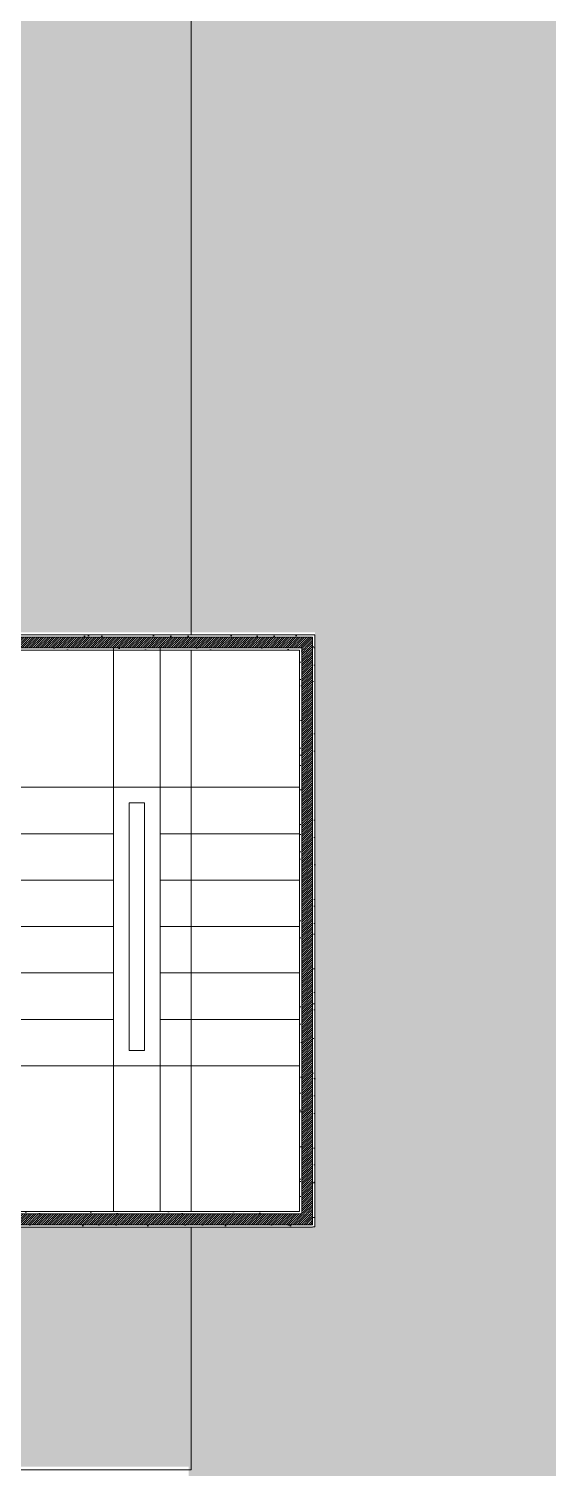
# Model space of a CAD drawing. Header units: millimetres. Extents: x 141848 to 1648660, y -821378 to -151356.
# Drawn here: x 244578 to 247932, y -253406 to -244105 of the extents above; entities that cross this region are included whole.
import ezdxf

# ---------------------------------------------------------------- set-up
doc = ezdxf.new("R2010")
doc.units = ezdxf.units.MM
doc.header["$MEASUREMENT"] = 0
doc.linetypes.add('Wipeout_Contour', pattern=[1000, 0, -1000])
for name, color, linetype in [('ASSIETTE', 7, 'Continuous'), ('Sols_ Dalles', 7, 'Continuous'), ('Structure - Murs extérieurs', 7, 'Continuous')]:
    doc.layers.add(name, color=color, linetype=linetype)
pattern_1 = [(45, (0, 175), (-55.684659, 55.684659), [0, -52.5, 0, -78.75]), (110, (175, 175), (74.000794, 26.934086), [0, -38.5, 0, -66.5])]
pattern_2 = [(45, (0, 0), (-7.0710678, 7.0710678), [])]

# ---------------------------------------------------------------- blocks, each defined once
blk = doc.blocks.new('Mur_159_1', base_point=(246411, -248105.6))
at = {"color": 254, "linetype": 'Wipeout_Contour', "lineweight": 0, "ltscale": 1048874.590414009}
blk.add_wipeout([(246411, -248020.6), (246411, -248035.6), (246426, -248020.6)], dxfattribs=at).dxf.layer = 'Structure - Murs extérieurs'
at = {"color": 254, "linetype": 'Wipeout_Contour', "lineweight": 0, "ltscale": 1048875.82608662}
blk.add_wipeout([(246326, -248105.6), (246326, -248120.6), (246341, -248105.6)], dxfattribs=at).dxf.layer = 'Structure - Murs extérieurs'
at = {"color": 254, "linetype": 'Wipeout_Contour', "lineweight": 0, "ltscale": 1056667.742731952}
blk.add_wipeout([(246326, -251762), (246341, -251762), (246326, -251747)], dxfattribs=at).dxf.layer = 'Structure - Murs extérieurs'
at = {"color": 254, "linetype": 'Wipeout_Contour', "lineweight": 0, "ltscale": 1057028.345801605}
blk.add_wipeout([(246411, -251847), (246426, -251847), (246411, -251832)], dxfattribs=at).dxf.layer = 'Structure - Murs extérieurs'
at = {"layer": 'Structure - Murs extérieurs', "linetype": 'Continuous', "lineweight": 5, "true_color": 0x5f5f5f}
h = blk.add_hatch(dxfattribs=at)
h.set_pattern_fill('Enduit_0001', color=251, style=0, pattern_type=2)
h.set_pattern_definition(pattern_1)
h.paths.add_polyline_path([(246411, -248020.6), (246411, -248035.6), (246426, -248020.6)])
h = blk.add_hatch(dxfattribs=at)
h.set_pattern_fill('Enduit_0001', color=251, style=0, pattern_type=2)
h.set_pattern_definition(pattern_1)
h.paths.add_polyline_path([(246326, -248105.6), (246326, -248120.6), (246341, -248105.6)])
h = blk.add_hatch(dxfattribs=at)
h.set_pattern_fill('Enduit_0001', color=251, style=0, pattern_type=2)
h.set_pattern_definition(pattern_1)
h.paths.add_polyline_path([(246326, -251762), (246341, -251762), (246326, -251747)])
h = blk.add_hatch(dxfattribs=at)
h.set_pattern_fill('Enduit_0001', color=251, style=0, pattern_type=2)
h.set_pattern_definition(pattern_1)
h.paths.add_polyline_path([(246411, -251847), (246426, -251847), (246411, -251832)])
at = {"color": 254, "linetype": 'Wipeout_Contour', "lineweight": 0, "ltscale": 1048836.308871732}
blk.add_wipeout([(246341, -248035.6), (246341, -248105.6), (246411, -248035.6)], dxfattribs=at).dxf.layer = 'Structure - Murs extérieurs'
at = {"color": 254, "linetype": 'Wipeout_Contour', "lineweight": 0, "ltscale": 1056848.47083775}
blk.add_wipeout([(246341, -251832), (246411, -251832), (246341, -251762)], dxfattribs=at).dxf.layer = 'Structure - Murs extérieurs'
at = {"layer": 'Structure - Murs extérieurs', "linetype": 'Continuous', "lineweight": 5, "true_color": 0x5f5f5f}
h = blk.add_hatch(dxfattribs=at)
h.set_pattern_fill('Briques_terre_cuite__int_97', color=251, style=0, pattern_type=2)
h.set_pattern_definition(pattern_2)
h.paths.add_polyline_path([(246341, -248035.6), (246341, -248105.6), (246411, -248035.6)])
h = blk.add_hatch(dxfattribs=at)
h.set_pattern_fill('Briques_terre_cuite__int_97', color=251, style=0, pattern_type=2)
h.set_pattern_definition(pattern_2)
h.paths.add_polyline_path([(246341, -251832), (246411, -251832), (246341, -251762)])
at = {"color": 254, "linetype": 'Wipeout_Contour', "lineweight": 0, "ltscale": 1056666.097739557}
blk.add_wipeout([(246326, -251747), (246341, -251762), (246341, -251747)], dxfattribs=at).dxf.layer = 'Structure - Murs extérieurs'
at = {"color": 254, "linetype": 'Wipeout_Contour', "lineweight": 0, "ltscale": 1057026.70088791}
blk.add_wipeout([(246411, -251832), (246426, -251847), (246426, -251832)], dxfattribs=at).dxf.layer = 'Structure - Murs extérieurs'
at = {"layer": 'Structure - Murs extérieurs', "linetype": 'Continuous', "lineweight": 5, "true_color": 0x5f5f5f}
h = blk.add_hatch(dxfattribs=at)
h.set_pattern_fill('Enduit_0001', color=251, style=0, pattern_type=2)
h.set_pattern_definition(pattern_1)
h.paths.add_polyline_path([(246326, -251747), (246341, -251762), (246341, -251747)])
h = blk.add_hatch(dxfattribs=at)
h.set_pattern_fill('Enduit_0001', color=251, style=0, pattern_type=2)
h.set_pattern_definition(pattern_1)
h.paths.add_polyline_path([(246411, -251832), (246426, -251847), (246426, -251832)])
at = {"color": 254, "linetype": 'Wipeout_Contour', "lineweight": 0, "ltscale": 1403941.740177064}
blk.add_wipeout([(246411, -248035.6), (246411, -251832), (246426, -251832), (246426, -248035.6)], dxfattribs=at).dxf.layer = 'Structure - Murs extérieurs'
at = {"color": 254, "linetype": 'Wipeout_Contour', "lineweight": 0, "ltscale": 1403702.165393832}
blk.add_wipeout([(246326, -248120.6), (246326, -251747), (246341, -251747), (246341, -248120.6)], dxfattribs=at).dxf.layer = 'Structure - Murs extérieurs'
at = {"layer": 'Structure - Murs extérieurs', "linetype": 'Continuous', "lineweight": 5, "true_color": 0x5f5f5f}
h = blk.add_hatch(dxfattribs=at)
h.set_pattern_fill('Enduit_0001', color=251, style=0, pattern_type=2)
h.set_pattern_definition(pattern_1)
h.paths.add_polyline_path([(246411, -248035.6), (246411, -251832), (246426, -251832), (246426, -248035.6)])
h = blk.add_hatch(dxfattribs=at)
h.set_pattern_fill('Enduit_0001', color=251, style=0, pattern_type=2)
h.set_pattern_definition(pattern_1)
h.paths.add_polyline_path([(246326, -248120.6), (246326, -251747), (246341, -251747), (246341, -248120.6)])
at = {"color": 254, "linetype": 'Wipeout_Contour', "lineweight": 0, "ltscale": 1048895.808108618}
blk.add_wipeout([(246411, -248035.6), (246426, -248035.6), (246426, -248020.6)], dxfattribs=at).dxf.layer = 'Structure - Murs extérieurs'
at = {"color": 254, "linetype": 'Wipeout_Contour', "lineweight": 0, "ltscale": 1048897.044242459}
blk.add_wipeout([(246326, -248120.6), (246341, -248120.6), (246341, -248105.6)], dxfattribs=at).dxf.layer = 'Structure - Murs extérieurs'
at = {"color": 254, "linetype": 'Wipeout_Contour', "lineweight": 0, "ltscale": 1056845.979532994}
blk.add_wipeout([(246341, -251762), (246411, -251832), (246411, -251762)], dxfattribs=at).dxf.layer = 'Structure - Murs extérieurs'
at = {"layer": 'Structure - Murs extérieurs', "linetype": 'Continuous', "lineweight": 5, "true_color": 0x5f5f5f}
h = blk.add_hatch(dxfattribs=at)
h.set_pattern_fill('Enduit_0001', color=251, style=0, pattern_type=2)
h.set_pattern_definition(pattern_1)
h.paths.add_polyline_path([(246411, -248035.6), (246426, -248035.6), (246426, -248020.6)])
h = blk.add_hatch(dxfattribs=at)
h.set_pattern_fill('Enduit_0001', color=251, style=0, pattern_type=2)
h.set_pattern_definition(pattern_1)
h.paths.add_polyline_path([(246326, -248120.6), (246341, -248120.6), (246341, -248105.6)])
h = blk.add_hatch(dxfattribs=at)
h.set_pattern_fill('Briques_terre_cuite__int_97', color=251, style=0, pattern_type=2)
h.set_pattern_definition(pattern_2)
h.paths.add_polyline_path([(246341, -251762), (246411, -251832), (246411, -251762)])
at = {"layer": 'Structure - Murs extérieurs', "color": 7, "linetype": 'Continuous', "lineweight": 5}
blk.add_line((246341, -251832), (246411, -251832), dxfattribs=at)
at = {"layer": 'Structure - Murs extérieurs', "color": 7, "linetype": 'Continuous', "lineweight": 5, "flags": 128}
blk.add_lwpolyline([(246426, -251847), (246411, -251847)], dxfattribs=at)
at = {"color": 254, "linetype": 'Wipeout_Contour', "lineweight": 0, "ltscale": 1403821.661294429}
blk.add_wipeout([(246341, -248105.6), (246341, -251762), (246411, -251762), (246411, -248105.6)], dxfattribs=at).dxf.layer = 'Structure - Murs extérieurs'
at = {"layer": 'Structure - Murs extérieurs', "linetype": 'Continuous', "lineweight": 5, "true_color": 0x5f5f5f}
h = blk.add_hatch(dxfattribs=at)
h.set_pattern_fill('Briques_terre_cuite__int_97', color=251, style=0, pattern_type=2)
h.set_pattern_definition(pattern_2)
h.paths.add_polyline_path([(246341, -248105.6), (246341, -251762), (246411, -251762), (246411, -248105.6)])
at = {"layer": 'Structure - Murs extérieurs', "color": 7, "linetype": 'Continuous', "lineweight": 5}
for p, q in [((246326, -251762), (246341, -251762)), ((246411, -251832), (246411, -251762))]:
    blk.add_line(p, q, dxfattribs=at)
at = {"color": 254, "linetype": 'Wipeout_Contour', "lineweight": 0, "ltscale": 1048935.308086406}
blk.add_wipeout([(246341, -248105.6), (246411, -248105.6), (246411, -248035.6)], dxfattribs=at).dxf.layer = 'Structure - Murs extérieurs'
at = {"layer": 'Structure - Murs extérieurs', "linetype": 'Continuous', "lineweight": 5, "true_color": 0x5f5f5f}
h = blk.add_hatch(dxfattribs=at)
h.set_pattern_fill('Briques_terre_cuite__int_97', color=251, style=0, pattern_type=2)
h.set_pattern_definition(pattern_2)
h.paths.add_polyline_path([(246341, -248105.6), (246411, -248105.6), (246411, -248035.6)])
at = {"layer": 'Structure - Murs extérieurs', "color": 7, "linetype": 'Continuous', "lineweight": 5}
for p, q in [((246411, -248035.6), (246341, -248035.6)), ((246411, -248105.6), (246411, -248035.6)), ((246341, -248105.6), (246326, -248105.6)), ((246341, -248105.6), (246341, -251762)), ((246411, -251762), (246411, -248105.6))]:
    blk.add_line(p, q, dxfattribs=at)
at = {"layer": 'Structure - Murs extérieurs', "color": 7, "linetype": 'Continuous', "lineweight": 5, "flags": 128}
for points in [[(246426, -248020.6), (246411, -248020.6)], [(246426, -251847), (246426, -248020.6)], [(246326, -248120.6), (246326, -251747)]]:
    blk.add_lwpolyline(points, dxfattribs=at)
blk = doc.blocks.new('Mur_160_1', base_point=(245126, -250805.6))
at = {"color": 254, "linetype": 'Wipeout_Contour', "lineweight": 0, "ltscale": 1048454.602735512}
blk.add_wipeout([(245226, -249005.6), (245126, -249005.6), (245226, -249105.6)], dxfattribs=at)
at = {"color": 254, "linetype": 'Wipeout_Contour', "lineweight": 0, "ltscale": 1052167.109946198}
blk.add_wipeout([(245226, -250705.6), (245126, -250805.6), (245226, -250805.6)], dxfattribs=at)
at = {"color": 254, "linetype": 'Wipeout_Contour', "lineweight": 0, "ltscale": 1048457.126977316}
blk.add_wipeout([(245226, -249105.6), (245126, -249005.6), (245126, -249105.6)], dxfattribs=at)
at = {"color": 7, "linetype": 'Continuous', "lineweight": 5, "flags": 128}
blk.add_lwpolyline([(245126, -249005.6), (245226, -249005.6)], dxfattribs=at)
at = {"color": 254, "linetype": 'Wipeout_Contour', "lineweight": 0, "ltscale": 1400367.937850426}
blk.add_wipeout([(245226, -250705.6), (245226, -249105.6), (245126, -249105.6), (245126, -250705.6)], dxfattribs=at)
at = {"color": 254, "linetype": 'Wipeout_Contour', "lineweight": 0, "ltscale": 1052025.681629675}
blk.add_wipeout([(245126, -250705.6), (245126, -250805.6), (245226, -250705.6)], dxfattribs=at)
at = {"color": 7, "linetype": 'Continuous', "lineweight": 5, "flags": 128}
for points in [[(245126, -249005.6), (245126, -250805.6)], [(245226, -250705.6), (245226, -249105.6)], [(245126, -250805.6), (245226, -250805.6)]]:
    blk.add_lwpolyline(points, dxfattribs=at)
blk = doc.blocks.new('Mur_161_1', base_point=(245126, -249005.6))
at = {"color": 254, "linetype": 'Wipeout_Contour', "lineweight": 0, "ltscale": 1048947.59392061}
blk.add_wipeout([(245326, -249105.6), (245426, -249105.6), (245426, -249005.6)], dxfattribs=at)
at = {"color": 254, "linetype": 'Wipeout_Contour', "lineweight": 0, "ltscale": 1048806.165956166}
blk.add_wipeout([(245326, -249105.6), (245426, -249005.6), (245326, -249005.6)], dxfattribs=at)
at = {"color": 7, "linetype": 'Continuous', "lineweight": 5, "flags": 128}
blk.add_lwpolyline([(245426, -249005.6), (245426, -249105.6)], dxfattribs=at)
at = {"color": 254, "linetype": 'Wipeout_Contour', "lineweight": 0, "ltscale": 1398221.800912822}
blk.add_wipeout([(245226, -249105.6), (245326, -249105.6), (245326, -249005.6), (245226, -249005.6)], dxfattribs=at)
at = {"color": 7, "linetype": 'Continuous', "lineweight": 5, "flags": 128}
for points in [[(245426, -249005.6), (245226, -249005.6)], [(245226, -249105.6), (245326, -249105.6)]]:
    blk.add_lwpolyline(points, dxfattribs=at)
blk = doc.blocks.new('Mur_162_1', base_point=(245426, -249005.6))
at = {"color": 254, "linetype": 'Wipeout_Contour', "lineweight": 0, "ltscale": 1052517.414114441}
blk.add_wipeout([(245326, -250805.6), (245426, -250805.6), (245326, -250705.6)], dxfattribs=at)
at = {"color": 254, "linetype": 'Wipeout_Contour', "lineweight": 0, "ltscale": 1052514.466647331}
blk.add_wipeout([(245326, -250705.6), (245426, -250805.6), (245426, -250705.6)], dxfattribs=at)
at = {"color": 7, "linetype": 'Continuous', "lineweight": 5, "flags": 128}
blk.add_lwpolyline([(245426, -250805.6), (245326, -250805.6)], dxfattribs=at)
at = {"color": 254, "linetype": 'Wipeout_Contour', "lineweight": 0, "ltscale": 1400928.310846604}
blk.add_wipeout([(245326, -249105.6), (245326, -250705.6), (245426, -250705.6), (245426, -249105.6)], dxfattribs=at)
at = {"color": 7, "linetype": 'Continuous', "lineweight": 5, "flags": 128}
for points in [[(245326, -249105.6), (245326, -250705.6)], [(245426, -250805.6), (245426, -249105.6)]]:
    blk.add_lwpolyline(points, dxfattribs=at)
blk = doc.blocks.new('Mur_163_1', base_point=(245426, -250805.6))
at = {"color": 254, "linetype": 'Wipeout_Contour', "lineweight": 0, "ltscale": 1403074.86173262}
blk.add_wipeout([(245326, -250705.6), (245226, -250705.6), (245226, -250805.6), (245326, -250805.6)], dxfattribs=at)
at = {"color": 7, "linetype": 'Continuous', "lineweight": 5, "flags": 128}
for points in [[(245326, -250705.6), (245226, -250705.6)], [(245226, -250805.6), (245326, -250805.6)]]:
    blk.add_lwpolyline(points, dxfattribs=at)
blk = doc.blocks.new('Mur_164_1', base_point=(246411, -251832))
at = {"color": 254, "linetype": 'Wipeout_Contour', "lineweight": 0, "ltscale": 1403107.621187515}
blk.add_wipeout([(244211, -251762), (244211, -251832), (244226, -251832), (244226, -251762)], dxfattribs=at).dxf.layer = 'Structure - Murs extérieurs'
at = {"layer": 'Structure - Murs extérieurs', "linetype": 'Continuous', "lineweight": 5, "true_color": 0x5f5f5f}
h = blk.add_hatch(dxfattribs=at)
h.set_pattern_fill('Briques_terre_cuite__int_97', color=251, style=0, pattern_type=2)
h.set_pattern_definition(pattern_2)
h.paths.add_polyline_path([(244211, -251762), (244211, -251832), (244226, -251832), (244226, -251762)])
at = {"color": 254, "linetype": 'Wipeout_Contour', "lineweight": 0, "ltscale": 1405937.366374286}
blk.add_wipeout([(246326, -251747), (244226, -251747), (244226, -251762), (246326, -251762)], dxfattribs=at).dxf.layer = 'Structure - Murs extérieurs'
at = {"color": 254, "linetype": 'Wipeout_Contour', "lineweight": 0, "ltscale": 1406299.797250475}
blk.add_wipeout([(246411, -251832), (244226, -251832), (244226, -251847), (246411, -251847)], dxfattribs=at).dxf.layer = 'Structure - Murs extérieurs'
at = {"layer": 'Structure - Murs extérieurs', "linetype": 'Continuous', "lineweight": 5, "true_color": 0x5f5f5f}
h = blk.add_hatch(dxfattribs=at)
h.set_pattern_fill('Enduit_0001', color=251, style=0, pattern_type=2)
h.set_pattern_definition(pattern_1)
h.paths.add_polyline_path([(246326, -251747), (244226, -251747), (244226, -251762), (246326, -251762)])
h = blk.add_hatch(dxfattribs=at)
h.set_pattern_fill('Enduit_0001', color=251, style=0, pattern_type=2)
h.set_pattern_definition(pattern_1)
h.paths.add_polyline_path([(246411, -251832), (244226, -251832), (244226, -251847), (246411, -251847)])
at = {"color": 254, "linetype": 'Wipeout_Contour', "lineweight": 0, "ltscale": 1406080.118892326}
blk.add_wipeout([(246341, -251762), (244226, -251762), (244226, -251832), (246341, -251832)], dxfattribs=at).dxf.layer = 'Structure - Murs extérieurs'
at = {"layer": 'Structure - Murs extérieurs', "linetype": 'Continuous', "lineweight": 5, "true_color": 0x5f5f5f}
h = blk.add_hatch(dxfattribs=at)
h.set_pattern_fill('Briques_terre_cuite__int_97', color=251, style=0, pattern_type=2)
h.set_pattern_definition(pattern_2)
h.paths.add_polyline_path([(246341, -251762), (244226, -251762), (244226, -251832), (246341, -251832)])
at = {"layer": 'Structure - Murs extérieurs', "color": 7, "linetype": 'Continuous', "lineweight": 5}
for p, q in [((244226, -251762), (244211, -251762)), ((246326, -251762), (244226, -251762)), ((246326, -251762), (246341, -251762)), ((244211, -251832), (244226, -251832)), ((244226, -251832), (246341, -251832)), ((246341, -251832), (246411, -251832))]:
    blk.add_line(p, q, dxfattribs=at)
at = {"layer": 'Structure - Murs extérieurs', "color": 7, "linetype": 'Continuous', "lineweight": 5, "flags": 128}
for points in [[(246326, -251747), (244226, -251747)], [(244226, -251847), (246411, -251847)]]:
    blk.add_lwpolyline(points, dxfattribs=at)
blk = doc.blocks.new('Mur_165_1', base_point=(246411, -248105.6))
at = {"color": 254, "linetype": 'Wipeout_Contour', "lineweight": 0, "ltscale": 1392446.48662295}
blk.add_wipeout([(244211, -248035.6), (244211, -248105.6), (244226, -248105.6), (244226, -248035.6)], dxfattribs=at).dxf.layer = 'Structure - Murs extérieurs'
at = {"layer": 'Structure - Murs extérieurs', "linetype": 'Continuous', "lineweight": 5, "true_color": 0x5f5f5f}
h = blk.add_hatch(dxfattribs=at)
h.set_pattern_fill('Briques_terre_cuite__int_97', color=251, style=0, pattern_type=2)
h.set_pattern_definition(pattern_2)
h.paths.add_polyline_path([(244211, -248035.6), (244211, -248105.6), (244226, -248105.6), (244226, -248035.6)])
at = {"color": 254, "linetype": 'Wipeout_Contour', "lineweight": 0, "ltscale": 1395419.426405901}
blk.add_wipeout([(246411, -248020.6), (244226, -248020.6), (244226, -248035.6), (246411, -248035.6)], dxfattribs=at).dxf.layer = 'Structure - Murs extérieurs'
at = {"color": 254, "linetype": 'Wipeout_Contour', "lineweight": 0, "ltscale": 1395541.397089497}
blk.add_wipeout([(246326, -248105.6), (244226, -248105.6), (244226, -248120.6), (246326, -248120.6)], dxfattribs=at).dxf.layer = 'Structure - Murs extérieurs'
at = {"layer": 'Structure - Murs extérieurs', "linetype": 'Continuous', "lineweight": 5, "true_color": 0x5f5f5f}
h = blk.add_hatch(dxfattribs=at)
h.set_pattern_fill('Enduit_0001', color=251, style=0, pattern_type=2)
h.set_pattern_definition(pattern_1)
h.paths.add_polyline_path([(246411, -248020.6), (244226, -248020.6), (244226, -248035.6), (246411, -248035.6)])
h = blk.add_hatch(dxfattribs=at)
h.set_pattern_fill('Enduit_0001', color=251, style=0, pattern_type=2)
h.set_pattern_definition(pattern_1)
h.paths.add_polyline_path([(246326, -248105.6), (244226, -248105.6), (244226, -248120.6), (246326, -248120.6)])
at = {"color": 254, "linetype": 'Wipeout_Contour', "lineweight": 0, "ltscale": 1395441.646535363}
blk.add_wipeout([(246341, -248035.6), (244226, -248035.6), (244226, -248105.6), (246341, -248105.6)], dxfattribs=at).dxf.layer = 'Structure - Murs extérieurs'
at = {"layer": 'Structure - Murs extérieurs', "linetype": 'Continuous', "lineweight": 5, "true_color": 0x5f5f5f}
h = blk.add_hatch(dxfattribs=at)
h.set_pattern_fill('Briques_terre_cuite__int_97', color=251, style=0, pattern_type=2)
h.set_pattern_definition(pattern_2)
h.paths.add_polyline_path([(246341, -248035.6), (244226, -248035.6), (244226, -248105.6), (246341, -248105.6)])
at = {"layer": 'Structure - Murs extérieurs', "color": 7, "linetype": 'Continuous', "lineweight": 5}
for p, q in [((244226, -248035.6), (244211, -248035.6)), ((246341, -248035.6), (244226, -248035.6)), ((246411, -248035.6), (246341, -248035.6)), ((244211, -248105.6), (244226, -248105.6)), ((244226, -248105.6), (246326, -248105.6)), ((246341, -248105.6), (246326, -248105.6))]:
    blk.add_line(p, q, dxfattribs=at)
at = {"layer": 'Structure - Murs extérieurs', "color": 7, "linetype": 'Continuous', "lineweight": 5, "flags": 128}
for points in [[(246411, -248020.6), (244226, -248020.6)], [(244226, -248120.6), (246326, -248120.6)]]:
    blk.add_lwpolyline(points, dxfattribs=at)

msp = doc.modelspace()

# ---------------------------------------------------------------- hatches: boundary and pattern name
at = {"linetype": 'Continuous', "lineweight": 0, "true_color": 0x6f6f6f}
h = msp.add_hatch(color=8, dxfattribs=at)
h.paths.add_polyline_path([(141848.442, -295062.571), (269220.821, -293826.868), (269220.821, -270902.734), (268763.049, -270902.734), (254213.6, -271040.575), (254213.6, -163437.635), (153156.2, -163437.635), (153156.2, -271040.575), (153182.962, -271040.57), (153183.146, -272000.514, -0.40942736), (149183.681, -275935.042), (141848.442, -275935.042)])
h.paths.add_polyline_path([(158435.584, -260639.953), (155145.584, -260639.953), (155145.584, -248364.953), (155145.584, -243089.974), (155145.584, -242189.974), (158435.584, -242189.974)], flags=0)
h.paths.add_polyline_path([(161503.433, -171995.57), (161503.433, -193810.571), (161503.433, -230015.57), (161503.433, -260810.571), (196775.042, -260810.571), (196775.042, -222495.57), (186955.542, -222495.57), (186955.542, -218295.57), (196754.55, -218295.57), (196754.55, -208495.57), (196754.55, -204495.57), (193355.542, -204495.57), (193355.542, -195161.535), (195576.034, -195161.535), (195576.034, -189810.571), (217850.068, -189810.571), (217850.068, -262266.885), (245610.045, -262266.885), (245610.045, -253395.571), (245626.034, -253395.571), (246426.034, -253395.571), (247826.034, -253395.571), (247826.034, -248005.571), (247826.034, -246605.571), (245626.034, -246605.571), (245610.045, -246605.571), (245610.045, -171995.57), (212806.28, -171995.57)], flags=0)
h.paths.add_polyline_path([(162737.042, -269433.913, -0.09031866), (162858.773, -268727.623, -0.20144873), (163912.639, -267592.74, -0.10421145), (164718.006, -267415.055), (165317.979, -267409.371, -0.10404461), (166125.354, -267571.244, -0.23825546), (167284.257, -268953.318, -0.05518862), (167336.836, -269390.334), (167338.931, -269611.438), (167351.046, -270890.267), (167092.583, -271892.761, -0.26794919), (165370.083, -272909.124), (164770.11, -272914.808, -0.19371746), (163379.252, -272370.185, -0.07056876), (163028.663, -271931.262, -0.1316525), (162751.253, -270933.845)], flags=0)
h.paths.add_polyline_path([(175327.752, -275599.002, -0.4157911), (173316.986, -273599.031), (173316.986, -273452.052), (173330.488, -267377.824, -0.3805567), (175316.986, -265609.826), (175394.714, -265609.826), (175394.714, -270609.826), (190394.714, -270609.826), (190394.714, -265609.826), (195356.191, -265609.826, -0.41421356), (196856.191, -267109.826), (196856.191, -273660.699, -0.34550161), (195137.285, -275433.432)], flags=0)
h.paths.add_polyline_path([(205510.093, -271504.083, -0.13447393), (205230.948, -270484.937), (205230.948, -268984.937, -0.41421356), (207230.948, -266984.937), (207830.948, -266984.937, -0.41421356), (209830.948, -268984.937), (209830.948, -270484.937, -0.12882035), (209574.03, -271465.581, -0.27093629), (207830.948, -272484.937), (207230.948, -272484.937, -0.26498)], flags=0)
h.paths.add_polyline_path([(217862.687, -273329.325), (217869.949, -267730.336, -0.09856151), (218100.718, -266943.721), (218117.681, -266951.545, -0.258849), (219955.479, -265605.827), (219953.141, -265587.294), (220637.569, -265587.294), (220637.569, -265687.294), (220637.569, -270687.294), (250537.569, -270687.294), (250537.569, -265687.294), (252208.004, -265687.294), (254186.294, -265687.294), (254186.294, -267687.294), (254186.294, -271062.255, 0.00134576), (254186.323, -271073.021), (254197.209, -273095.233, -0.41421356), (252208.004, -275105.97), (243484.534, -275105.97, -0.00518896), (243431.438, -275116.103), (235447.992, -275196.191), (220071.012, -275253.24, -0.38655333), (217873.089, -273475.385, -0.02518922)], flags=0)
at = {"layer": 'Sols_ Dalles', "linetype": 'Continuous', "lineweight": 0, "true_color": 0x2e271c}
msp.add_hatch(color=250, dxfattribs=at).paths.add_polyline_path([(161503.433, -171995.57), (161503.433, -230015.57), (161503.433, -260810.571), (196775.042, -260810.571), (196775.042, -260795.571), (196775.042, -258649.982), (196775.042, -258010.558), (196775.042, -222495.57), (186955.542, -222495.57), (186955.542, -218295.57), (196754.55, -218295.57), (196754.55, -204495.57), (193355.542, -204495.57), (193355.542, -195161.535), (195576.034, -195161.535), (195576.034, -189810.571), (217805.542, -189810.571), (217805.542, -253395.57), (217805.542, -253415.571), (219205.542, -253415.571), (219205.542, -253395.57), (219205.542, -188410.571), (191955.542, -188410.571), (191955.542, -190035.076), (194140.476, -190023.061), (194160.967, -193749.52), (191976.034, -193761.535), (191955.542, -200380.57), (191955.542, -205895.57), (195354.55, -205895.57), (195354.55, -216895.57), (185555.542, -216895.57), (185555.542, -223895.57), (195354.55, -223895.57), (195354.55, -258649.982), (195354.55, -259410.571), (163990.222, -259410.571), (162860.681, -259410.571), (162860.681, -231415.57), (162860.681, -173395.57), (244226.034, -173395.57), (244226.034, -248005.571), (245626.034, -248005.571), (246426.034, -248005.571), (246426.034, -251817.03), (245610.045, -251817.03), (244211.034, -251817.03), (244211.034, -253395.571), (246426.034, -253395.571), (247826.034, -253395.571), (247826.034, -248005.571), (247826.034, -246605.571), (245626.034, -246605.571), (245626.034, -171995.57)])

# ---------------------------------------------------------------- linework, layer by layer
at = {"layer": 'Sols_ Dalles', "color": 250, "linetype": 'Continuous', "lineweight": 5, "true_color": 0x1f1f1f}
msp.add_lwpolyline([(244226.034, -173395.57), (244226.034, -253415.571), (245626.034, -253415.571), (245626.034, -171995.57)], dxfattribs=at)

# ---------------------------------------------------------------- next in the draw order: block references
at = {"color": 7, "lineweight": 5}
msp.add_blockref('Mur_160_1', (245126.034, -250805.571), dxfattribs=at)
at = {"layer": 'Structure - Murs extérieurs', "color": 211, "lineweight": 5, "true_color": 0xfe55ff}
msp.add_blockref('Mur_159_1', (246411.034, -248105.571), dxfattribs=at)

# ---------------------------------------------------------------- next in the draw order: linework, layer by layer
at = {"layer": 'ASSIETTE', "color": 7, "linetype": 'Continuous', "lineweight": 5}
for p, q in [((245126.034, -249005.571), (244226.034, -249005.571)), ((245126.034, -249005.571), (245126.034, -250805.571)), ((245126.034, -249305.571), (244226.034, -249305.571)), ((245126.034, -249605.571), (244226.034, -249605.571)), ((245126.034, -249905.571), (244226.034, -249905.571)), ((245126.034, -250205.571), (244226.034, -250205.571)), ((245126.034, -250505.571), (244226.034, -250505.571)), ((245126.034, -250805.571), (244226.034, -250805.571))]:
    msp.add_line(p, q, dxfattribs=at)

# ---------------------------------------------------------------- next in the draw order: block references
at = {"color": 7, "lineweight": 5}
msp.add_blockref('Mur_161_1', (245126.034, -249005.571), dxfattribs=at)
at = {"layer": 'Structure - Murs extérieurs', "color": 211, "lineweight": 5, "true_color": 0xfe55ff}
for name, p in [('Mur_165_1', (246411.034, -248105.571)), ('Mur_164_1', (246411.034, -251832.03))]:
    msp.add_blockref(name, p, dxfattribs=at)

# ---------------------------------------------------------------- next in the draw order: linework, layer by layer
at = {"layer": 'ASSIETTE', "color": 7, "linetype": 'Continuous', "lineweight": 5}
for p, q in [((245126.034, -249005.571), (245126.034, -248105.571)), ((245426.034, -249005.571), (245426.034, -248105.571)), ((245426.034, -249005.571), (245126.034, -249005.571)), ((245426.034, -249005.571), (246326.034, -249005.571)), ((245126.034, -250805.571), (245126.034, -251747.03))]:
    msp.add_line(p, q, dxfattribs=at)

# ---------------------------------------------------------------- next in the draw order: block references
at = {"color": 7, "lineweight": 5}
msp.add_blockref('Mur_162_1', (245426.034, -249005.571), dxfattribs=at)

# ---------------------------------------------------------------- next in the draw order: linework, layer by layer
at = {"layer": 'ASSIETTE', "color": 7, "linetype": 'Continuous', "lineweight": 5}
for p, q in [((245426.034, -250805.571), (245426.034, -249005.571)), ((245426.034, -249305.571), (246326.034, -249305.571)), ((245426.034, -249605.571), (246326.034, -249605.571)), ((245426.034, -249905.571), (246326.034, -249905.571)), ((245426.034, -250205.571), (246326.034, -250205.571)), ((245426.034, -250505.571), (246326.034, -250505.571)), ((245426.034, -250805.571), (245426.034, -251747.03)), ((245426.034, -250805.571), (246326.034, -250805.571))]:
    msp.add_line(p, q, dxfattribs=at)

# ---------------------------------------------------------------- next in the draw order: block references
at = {"color": 7, "lineweight": 5}
msp.add_blockref('Mur_163_1', (245426.034, -250805.571), dxfattribs=at)

# ---------------------------------------------------------------- next in the draw order: linework, layer by layer
at = {"layer": 'ASSIETTE', "color": 7, "linetype": 'Continuous', "lineweight": 5}
msp.add_line((245126.034, -250805.571), (245426.034, -250805.571), dxfattribs=at)

doc.saveas('drawing.dxf')
